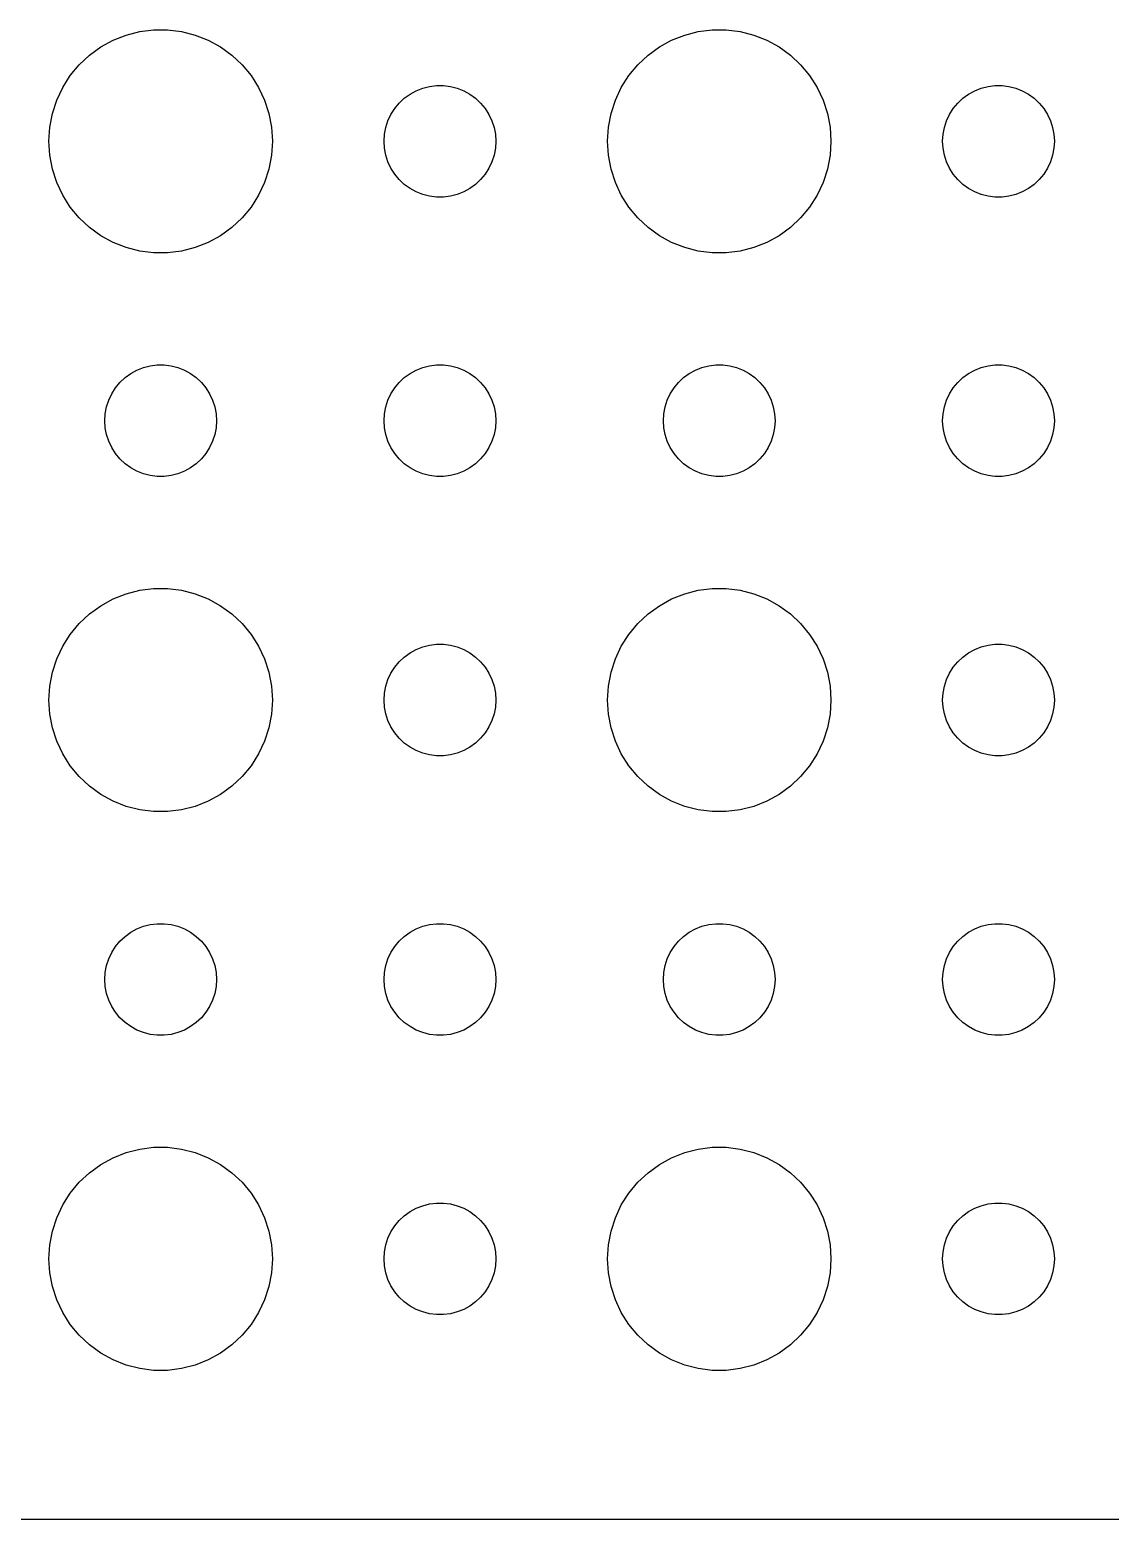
# Model space of a CAD drawing. Header units: metres. Extents: x -112 to 112, y -44 to 44.
# Drawn here: x -33.51 to -4.5, y -44.49 to -4.51 of the extents above; entities that cross this region are included whole.
import ezdxf

# ---------------------------------------------------------------- set-up
doc = ezdxf.new("R2010")
doc.units = ezdxf.units.M

msp = doc.modelspace()

# ---------------------------------------------------------------- linework, layer by layer
for p, q in [((-31.6075, -4.96701), (-31.2773, -4.78551)), ((-31.2773, -4.78551), (-30.927, -4.64682)), ((-30.927, -4.64682), (-30.5621, -4.55313)), ((-30.5621, -4.55313), (-30.1884, -4.50591)), ((-30.1884, -4.50591), (-29.8116, -4.50591)), ((-29.8116, -4.50591), (-29.4379, -4.55313)), ((-29.4379, -4.55313), (-29.0729, -4.64682)), ((-29.0729, -4.64682), (-28.7227, -4.78551)), ((-28.7227, -4.78551), (-28.3925, -4.96701)), ((-16.6075, -4.96701), (-16.2773, -4.78551)), ((-16.2773, -4.78551), (-15.927, -4.64682)), ((-15.927, -4.64682), (-15.5621, -4.55313)), ((-15.5621, -4.55313), (-15.1884, -4.50591)), ((-15.1884, -4.50591), (-14.8116, -4.50591)), ((-14.8116, -4.50591), (-14.4379, -4.55313)), ((-14.4379, -4.55313), (-14.0729, -4.64682)), ((-14.0729, -4.64682), (-13.7227, -4.78551)), ((-13.7227, -4.78551), (-13.3925, -4.96701)), ((-32.1869, -5.44635), (-31.9123, -5.18845)), ((-31.9123, -5.18845), (-31.6075, -4.96701)), ((-28.3925, -4.96701), (-28.0877, -5.18845)), ((-28.0877, -5.18845), (-27.8131, -5.44635)), ((-17.1869, -5.44635), (-16.9123, -5.18845)), ((-16.9123, -5.18845), (-16.6075, -4.96701)), ((-13.3925, -4.96701), (-13.0877, -5.18845)), ((-13.0877, -5.18845), (-12.8131, -5.44635)), ((-32.427, -5.73663), (-32.1869, -5.44635)), ((-27.8131, -5.44635), (-27.5729, -5.73663)), ((-17.427, -5.73663), (-17.1869, -5.44635)), ((-12.8131, -5.44635), (-12.5729, -5.73663)), ((-32.6289, -6.05473), (-32.427, -5.73663)), ((-27.5729, -5.73663), (-27.3711, -6.05473)), ((-17.6289, -6.05473), (-17.427, -5.73663)), ((-12.5729, -5.73663), (-12.3711, -6.05473)), ((-32.9057, -6.75392), (-32.7893, -6.39561)), ((-32.7893, -6.39561), (-32.6289, -6.05473)), ((-27.3711, -6.05473), (-27.2107, -6.39561)), ((-27.2107, -6.39561), (-27.0942, -6.75392)), ((-23.5934, -6.47318), (-23.4561, -6.34422)), ((-23.4561, -6.34422), (-23.3037, -6.23351)), ((-23.3037, -6.23351), (-23.1387, -6.14275)), ((-23.1387, -6.14275), (-22.9635, -6.07341)), ((-22.9635, -6.07341), (-22.7811, -6.02657)), ((-22.7811, -6.02657), (-22.5942, -6.00294)), ((-22.5942, -6.00294), (-22.4058, -6.00294)), ((-22.4058, -6.00294), (-22.2189, -6.02657)), ((-22.2189, -6.02657), (-22.0365, -6.07341)), ((-22.0365, -6.07341), (-21.8613, -6.14275)), ((-21.8613, -6.14275), (-21.6963, -6.23351)), ((-21.6963, -6.23351), (-21.5439, -6.34422)), ((-21.5439, -6.34422), (-21.4065, -6.47318)), ((-17.9057, -6.75392), (-17.7893, -6.39561)), ((-17.7893, -6.39561), (-17.6289, -6.05473)), ((-12.3711, -6.05473), (-12.2107, -6.39561)), ((-12.2107, -6.39561), (-12.0942, -6.75392)), ((-8.59344, -6.47318), (-8.45613, -6.34422)), ((-8.45613, -6.34422), (-8.30373, -6.23351)), ((-8.30373, -6.23351), (-8.13866, -6.14275)), ((-8.13866, -6.14275), (-7.96352, -6.07341)), ((-7.96352, -6.07341), (-7.78107, -6.02657)), ((-7.78107, -6.02657), (-7.59418, -6.00294)), ((-7.59418, -6.00294), (-7.40581, -6.00294)), ((-7.40581, -6.00294), (-7.21892, -6.02657)), ((-7.21892, -6.02657), (-7.03647, -6.07341)), ((-7.03647, -6.07341), (-6.86133, -6.14275)), ((-6.86133, -6.14275), (-6.69626, -6.23351)), ((-6.69626, -6.23351), (-6.54385, -6.34422)), ((-6.54385, -6.34422), (-6.40654, -6.47318)), ((-32.9763, -7.12399), (-32.9057, -6.75392)), ((-27.0942, -6.75392), (-27.0237, -7.12399)), ((-23.8947, -6.9478), (-23.8145, -6.77736)), ((-23.8145, -6.77736), (-23.7135, -6.61832)), ((-23.7135, -6.61832), (-23.5934, -6.47318)), ((-21.4065, -6.47318), (-21.2865, -6.61832)), ((-21.2865, -6.61832), (-21.1855, -6.77736)), ((-21.1855, -6.77736), (-21.1053, -6.9478)), ((-17.9763, -7.12399), (-17.9057, -6.75392)), ((-12.0942, -6.75392), (-12.0237, -7.12399)), ((-8.89465, -6.9478), (-8.81445, -6.77736)), ((-8.81445, -6.77736), (-8.71352, -6.61832)), ((-8.71352, -6.61832), (-8.59344, -6.47318)), ((-6.40654, -6.47318), (-6.28647, -6.61832)), ((-6.28647, -6.61832), (-6.18553, -6.77736)), ((-6.18553, -6.77736), (-6.10533, -6.9478)), ((-33, -7.5), (-32.9763, -7.12399)), ((-27.0237, -7.12399), (-27, -7.5)), ((-23.9882, -7.312), (-23.9529, -7.12695)), ((-23.9529, -7.12695), (-23.8947, -6.9478)), ((-21.1053, -6.9478), (-21.0471, -7.12695)), ((-21.0471, -7.12695), (-21.0118, -7.312)), ((-18, -7.5), (-17.9763, -7.12399)), ((-12.0237, -7.12399), (-12, -7.5)), ((-8.98816, -7.312), (-8.95287, -7.12695)), ((-8.95287, -7.12695), (-8.89465, -6.9478)), ((-6.10533, -6.9478), (-6.04712, -7.12695)), ((-6.04712, -7.12695), (-6.01183, -7.312)), ((-32.9763, -7.87599), (-33, -7.5)), ((-27, -7.5), (-27.0237, -7.87599)), ((-24, -7.5), (-23.9882, -7.312)), ((-23.9882, -7.68799), (-24, -7.5)), ((-21.0118, -7.312), (-21, -7.5)), ((-21, -7.5), (-21.0118, -7.68799)), ((-17.9763, -7.87599), (-18, -7.5)), ((-12, -7.5), (-12.0237, -7.87599)), ((-9, -7.5), (-8.98816, -7.312)), ((-8.98816, -7.68799), (-9, -7.5)), ((-6.01183, -7.312), (-6, -7.5)), ((-6, -7.5), (-6.01183, -7.68799)), ((-32.9057, -8.24606), (-32.9763, -7.87599)), ((-27.0237, -7.87599), (-27.0942, -8.24606)), ((-23.9529, -7.87303), (-23.9882, -7.68799)), ((-23.8947, -8.05219), (-23.9529, -7.87303)), ((-21.0471, -7.87303), (-21.1053, -8.05219)), ((-21.0118, -7.68799), (-21.0471, -7.87303)), ((-17.9057, -8.24606), (-17.9763, -7.87599)), ((-12.0237, -7.87599), (-12.0942, -8.24606)), ((-8.95287, -7.87303), (-8.98816, -7.68799)), ((-8.89465, -8.05219), (-8.95287, -7.87303)), ((-6.04712, -7.87303), (-6.10533, -8.05219)), ((-6.01183, -7.68799), (-6.04712, -7.87303)), ((-32.7893, -8.60437), (-32.9057, -8.24606)), ((-27.0942, -8.24606), (-27.2107, -8.60437)), ((-23.8145, -8.22263), (-23.8947, -8.05219)), ((-23.7135, -8.38167), (-23.8145, -8.22263)), ((-23.5934, -8.52681), (-23.7135, -8.38167)), ((-21.2865, -8.38167), (-21.4065, -8.52681)), ((-21.1855, -8.22263), (-21.2865, -8.38167)), ((-21.1053, -8.05219), (-21.1855, -8.22263)), ((-17.7893, -8.60437), (-17.9057, -8.24606)), ((-12.0942, -8.24606), (-12.2107, -8.60437)), ((-8.81445, -8.22263), (-8.89465, -8.05219)), ((-8.71352, -8.38167), (-8.81445, -8.22263)), ((-8.59344, -8.52681), (-8.71352, -8.38167)), ((-6.28647, -8.38167), (-6.40654, -8.52681)), ((-6.18553, -8.22263), (-6.28647, -8.38167)), ((-6.10533, -8.05219), (-6.18553, -8.22263)), ((-32.6289, -8.94525), (-32.7893, -8.60437)), ((-27.2107, -8.60437), (-27.3711, -8.94525)), ((-23.4561, -8.65576), (-23.5934, -8.52681)), ((-23.3037, -8.76648), (-23.4561, -8.65576)), ((-23.1387, -8.85724), (-23.3037, -8.76648)), ((-21.6963, -8.76648), (-21.8613, -8.85724)), ((-21.5439, -8.65576), (-21.6963, -8.76648)), ((-21.4065, -8.52681), (-21.5439, -8.65576)), ((-17.6289, -8.94525), (-17.7893, -8.60437)), ((-12.2107, -8.60437), (-12.3711, -8.94525)), ((-8.45613, -8.65576), (-8.59344, -8.52681)), ((-8.30373, -8.76648), (-8.45613, -8.65576)), ((-8.13866, -8.85724), (-8.30373, -8.76648)), ((-6.69626, -8.76648), (-6.86133, -8.85724)), ((-6.54385, -8.65576), (-6.69626, -8.76648)), ((-6.40654, -8.52681), (-6.54385, -8.65576)), ((-32.427, -9.26335), (-32.6289, -8.94525)), ((-27.3711, -8.94525), (-27.5729, -9.26335)), ((-22.9635, -8.92657), (-23.1387, -8.85724)), ((-22.7811, -8.97342), (-22.9635, -8.92657)), ((-22.5942, -8.99704), (-22.7811, -8.97342)), ((-22.4058, -8.99704), (-22.5942, -8.99704)), ((-22.2189, -8.97342), (-22.4058, -8.99704)), ((-22.0365, -8.92657), (-22.2189, -8.97342)), ((-21.8613, -8.85724), (-22.0365, -8.92657)), ((-17.427, -9.26335), (-17.6289, -8.94525)), ((-12.3711, -8.94525), (-12.5729, -9.26335)), ((-7.96352, -8.92657), (-8.13866, -8.85724)), ((-7.78107, -8.97342), (-7.96352, -8.92657)), ((-7.59418, -8.99704), (-7.78107, -8.97342)), ((-7.40581, -8.99704), (-7.59418, -8.99704)), ((-7.21892, -8.97342), (-7.40581, -8.99704)), ((-7.03647, -8.92657), (-7.21892, -8.97342)), ((-6.86133, -8.85724), (-7.03647, -8.92657)), ((-32.1869, -9.55363), (-32.427, -9.26335)), ((-31.9123, -9.81154), (-32.1869, -9.55363)), ((-27.8131, -9.55363), (-28.0877, -9.81154)), ((-27.5729, -9.26335), (-27.8131, -9.55363)), ((-17.1869, -9.55363), (-17.427, -9.26335)), ((-16.9123, -9.81154), (-17.1869, -9.55363)), ((-12.8131, -9.55363), (-13.0877, -9.81154)), ((-12.5729, -9.26335), (-12.8131, -9.55363)), ((-31.6075, -10.033), (-31.9123, -9.81154)), ((-28.0877, -9.81154), (-28.3925, -10.033)), ((-16.6075, -10.033), (-16.9123, -9.81154)), ((-13.0877, -9.81154), (-13.3925, -10.033)), ((-31.2773, -10.2145), (-31.6075, -10.033)), ((-30.927, -10.3532), (-31.2773, -10.2145)), ((-30.5621, -10.4469), (-30.927, -10.3532)), ((-29.0729, -10.3532), (-29.4379, -10.4469)), ((-28.7227, -10.2145), (-29.0729, -10.3532)), ((-28.3925, -10.033), (-28.7227, -10.2145)), ((-16.2773, -10.2145), (-16.6075, -10.033)), ((-15.927, -10.3532), (-16.2773, -10.2145)), ((-15.5621, -10.4469), (-15.927, -10.3532)), ((-14.0729, -10.3532), (-14.4379, -10.4469)), ((-13.7227, -10.2145), (-14.0729, -10.3532)), ((-13.3925, -10.033), (-13.7227, -10.2145)), ((-30.1884, -10.4941), (-30.5621, -10.4469)), ((-29.8116, -10.4941), (-30.1884, -10.4941)), ((-29.4379, -10.4469), (-29.8116, -10.4941)), ((-15.1884, -10.4941), (-15.5621, -10.4469)), ((-14.8116, -10.4941), (-15.1884, -10.4941)), ((-14.4379, -10.4469), (-14.8116, -10.4941)), ((-30.6387, -13.6427), (-30.4635, -13.5734)), ((-30.4635, -13.5734), (-30.2811, -13.5266)), ((-30.2811, -13.5266), (-30.0942, -13.5029)), ((-30.0942, -13.5029), (-29.9058, -13.5029)), ((-29.9058, -13.5029), (-29.7189, -13.5266)), ((-29.7189, -13.5266), (-29.5365, -13.5734)), ((-29.5365, -13.5734), (-29.3613, -13.6427)), ((-23.1387, -13.6427), (-22.9635, -13.5734)), ((-22.9635, -13.5734), (-22.7811, -13.5266)), ((-22.7811, -13.5266), (-22.5942, -13.5029)), ((-22.5942, -13.5029), (-22.4058, -13.5029)), ((-22.4058, -13.5029), (-22.2189, -13.5266)), ((-22.2189, -13.5266), (-22.0365, -13.5734)), ((-22.0365, -13.5734), (-21.8613, -13.6427)), ((-15.6387, -13.6427), (-15.4635, -13.5734)), ((-15.4635, -13.5734), (-15.2811, -13.5266)), ((-15.2811, -13.5266), (-15.0942, -13.5029)), ((-15.0942, -13.5029), (-14.9058, -13.5029)), ((-14.9058, -13.5029), (-14.7189, -13.5266)), ((-14.7189, -13.5266), (-14.5365, -13.5734)), ((-14.5365, -13.5734), (-14.3613, -13.6427)), ((-8.13866, -13.6427), (-7.96352, -13.5734)), ((-7.96352, -13.5734), (-7.78107, -13.5266)), ((-7.78107, -13.5266), (-7.59418, -13.5029)), ((-7.59418, -13.5029), (-7.40581, -13.5029)), ((-7.40581, -13.5029), (-7.21892, -13.5266)), ((-7.21892, -13.5266), (-7.03647, -13.5734)), ((-7.03647, -13.5734), (-6.86133, -13.6427)), ((-31.2135, -14.1183), (-31.0934, -13.9732)), ((-31.0934, -13.9732), (-30.9561, -13.8442)), ((-30.9561, -13.8442), (-30.8037, -13.7335)), ((-30.8037, -13.7335), (-30.6387, -13.6427)), ((-29.3613, -13.6427), (-29.1963, -13.7335)), ((-29.1963, -13.7335), (-29.0439, -13.8442)), ((-29.0439, -13.8442), (-28.9065, -13.9732)), ((-28.9065, -13.9732), (-28.7865, -14.1183)), ((-23.7135, -14.1183), (-23.5934, -13.9732)), ((-23.5934, -13.9732), (-23.4561, -13.8442)), ((-23.4561, -13.8442), (-23.3037, -13.7335)), ((-23.3037, -13.7335), (-23.1387, -13.6427)), ((-21.8613, -13.6427), (-21.6963, -13.7335)), ((-21.6963, -13.7335), (-21.5439, -13.8442)), ((-21.5439, -13.8442), (-21.4065, -13.9732)), ((-21.4065, -13.9732), (-21.2865, -14.1183)), ((-16.2135, -14.1183), (-16.0934, -13.9732)), ((-16.0934, -13.9732), (-15.9561, -13.8442)), ((-15.9561, -13.8442), (-15.8037, -13.7335)), ((-15.8037, -13.7335), (-15.6387, -13.6427)), ((-14.3613, -13.6427), (-14.1963, -13.7335)), ((-14.1963, -13.7335), (-14.0439, -13.8442)), ((-14.0439, -13.8442), (-13.9065, -13.9732)), ((-13.9065, -13.9732), (-13.7865, -14.1183)), ((-8.71352, -14.1183), (-8.59344, -13.9732)), ((-8.59344, -13.9732), (-8.45613, -13.8442)), ((-8.45613, -13.8442), (-8.30373, -13.7335)), ((-8.30373, -13.7335), (-8.13866, -13.6427)), ((-6.86133, -13.6427), (-6.69626, -13.7335)), ((-6.69626, -13.7335), (-6.54385, -13.8442)), ((-6.54385, -13.8442), (-6.40654, -13.9732)), ((-6.40654, -13.9732), (-6.28647, -14.1183)), ((-31.3947, -14.4478), (-31.3145, -14.2774)), ((-31.3145, -14.2774), (-31.2135, -14.1183)), ((-28.7865, -14.1183), (-28.6855, -14.2774)), ((-28.6855, -14.2774), (-28.6053, -14.4478)), ((-23.8947, -14.4478), (-23.8145, -14.2774)), ((-23.8145, -14.2774), (-23.7135, -14.1183)), ((-21.2865, -14.1183), (-21.1855, -14.2774)), ((-21.1855, -14.2774), (-21.1053, -14.4478)), ((-16.3947, -14.4478), (-16.3145, -14.2774)), ((-16.3145, -14.2774), (-16.2135, -14.1183)), ((-13.7865, -14.1183), (-13.6855, -14.2774)), ((-13.6855, -14.2774), (-13.6053, -14.4478)), ((-8.89465, -14.4478), (-8.81445, -14.2774)), ((-8.81445, -14.2774), (-8.71352, -14.1183)), ((-6.28647, -14.1183), (-6.18553, -14.2774)), ((-6.18553, -14.2774), (-6.10533, -14.4478)), ((-31.4882, -14.812), (-31.4529, -14.627)), ((-31.4529, -14.627), (-31.3947, -14.4478)), ((-28.6053, -14.4478), (-28.5471, -14.627)), ((-28.5471, -14.627), (-28.5118, -14.812)), ((-23.9882, -14.812), (-23.9529, -14.627)), ((-23.9529, -14.627), (-23.8947, -14.4478)), ((-21.1053, -14.4478), (-21.0471, -14.627)), ((-21.0471, -14.627), (-21.0118, -14.812)), ((-16.4882, -14.812), (-16.4529, -14.627)), ((-16.4529, -14.627), (-16.3947, -14.4478)), ((-13.6053, -14.4478), (-13.5471, -14.627)), ((-13.5471, -14.627), (-13.5118, -14.812)), ((-8.98816, -14.812), (-8.95287, -14.627)), ((-8.95287, -14.627), (-8.89465, -14.4478)), ((-6.10533, -14.4478), (-6.04712, -14.627)), ((-6.04712, -14.627), (-6.01183, -14.812)), ((-31.5, -15), (-31.4882, -14.812)), ((-31.4882, -15.188), (-31.5, -15)), ((-31.4529, -15.373), (-31.4882, -15.188)), ((-28.5118, -15.188), (-28.5471, -15.373)), ((-28.5118, -14.812), (-28.5, -15)), ((-28.5, -15), (-28.5118, -15.188)), ((-24, -15), (-23.9882, -14.812)), ((-23.9882, -15.188), (-24, -15)), ((-23.9529, -15.373), (-23.9882, -15.188)), ((-21.0118, -15.188), (-21.0471, -15.373)), ((-21.0118, -14.812), (-21, -15)), ((-21, -15), (-21.0118, -15.188)), ((-16.5, -15), (-16.4882, -14.812)), ((-16.4882, -15.188), (-16.5, -15)), ((-16.4529, -15.373), (-16.4882, -15.188)), ((-13.5118, -15.188), (-13.5471, -15.373)), ((-13.5118, -14.812), (-13.5, -15)), ((-13.5, -15), (-13.5118, -15.188)), ((-9, -15), (-8.98816, -14.812)), ((-8.98816, -15.188), (-9, -15)), ((-8.95287, -15.373), (-8.98816, -15.188)), ((-6.01183, -15.188), (-6.04712, -15.373)), ((-6.01183, -14.812), (-6, -15)), ((-6, -15), (-6.01183, -15.188)), ((-31.3947, -15.5522), (-31.4529, -15.373)), ((-31.3145, -15.7226), (-31.3947, -15.5522)), ((-28.6053, -15.5522), (-28.6855, -15.7226)), ((-28.5471, -15.373), (-28.6053, -15.5522)), ((-23.8947, -15.5522), (-23.9529, -15.373)), ((-23.8145, -15.7226), (-23.8947, -15.5522)), ((-21.1053, -15.5522), (-21.1855, -15.7226)), ((-21.0471, -15.373), (-21.1053, -15.5522)), ((-16.3947, -15.5522), (-16.4529, -15.373)), ((-16.3145, -15.7226), (-16.3947, -15.5522)), ((-13.6053, -15.5522), (-13.6855, -15.7226)), ((-13.5471, -15.373), (-13.6053, -15.5522)), ((-8.89465, -15.5522), (-8.95287, -15.373)), ((-8.81445, -15.7226), (-8.89465, -15.5522)), ((-6.10533, -15.5522), (-6.18553, -15.7226)), ((-6.04712, -15.373), (-6.10533, -15.5522)), ((-31.2135, -15.8817), (-31.3145, -15.7226)), ((-31.0934, -16.0268), (-31.2135, -15.8817)), ((-28.7865, -15.8817), (-28.9065, -16.0268)), ((-28.6855, -15.7226), (-28.7865, -15.8817)), ((-23.7135, -15.8817), (-23.8145, -15.7226)), ((-23.5934, -16.0268), (-23.7135, -15.8817)), ((-21.2865, -15.8817), (-21.4065, -16.0268)), ((-21.1855, -15.7226), (-21.2865, -15.8817)), ((-16.2135, -15.8817), (-16.3145, -15.7226)), ((-16.0934, -16.0268), (-16.2135, -15.8817)), ((-13.7865, -15.8817), (-13.9065, -16.0268)), ((-13.6855, -15.7226), (-13.7865, -15.8817)), ((-8.71352, -15.8817), (-8.81445, -15.7226)), ((-8.59344, -16.0268), (-8.71352, -15.8817)), ((-6.28647, -15.8817), (-6.40654, -16.0268)), ((-6.18553, -15.7226), (-6.28647, -15.8817)), ((-30.9561, -16.1558), (-31.0934, -16.0268)), ((-30.8037, -16.2665), (-30.9561, -16.1558)), ((-30.6387, -16.3572), (-30.8037, -16.2665)), ((-30.4635, -16.4266), (-30.6387, -16.3572)), ((-29.3613, -16.3572), (-29.5365, -16.4266)), ((-29.1963, -16.2665), (-29.3613, -16.3572)), ((-29.0439, -16.1558), (-29.1963, -16.2665)), ((-28.9065, -16.0268), (-29.0439, -16.1558)), ((-23.4561, -16.1558), (-23.5934, -16.0268)), ((-23.3037, -16.2665), (-23.4561, -16.1558)), ((-23.1387, -16.3572), (-23.3037, -16.2665)), ((-22.9635, -16.4266), (-23.1387, -16.3572)), ((-21.8613, -16.3572), (-22.0365, -16.4266)), ((-21.6963, -16.2665), (-21.8613, -16.3572)), ((-21.5439, -16.1558), (-21.6963, -16.2665)), ((-21.4065, -16.0268), (-21.5439, -16.1558)), ((-15.9561, -16.1558), (-16.0934, -16.0268)), ((-15.8037, -16.2665), (-15.9561, -16.1558)), ((-15.6387, -16.3572), (-15.8037, -16.2665)), ((-15.4635, -16.4266), (-15.6387, -16.3572)), ((-14.3613, -16.3572), (-14.5365, -16.4266)), ((-14.1963, -16.2665), (-14.3613, -16.3572)), ((-14.0439, -16.1558), (-14.1963, -16.2665)), ((-13.9065, -16.0268), (-14.0439, -16.1558)), ((-8.45613, -16.1558), (-8.59344, -16.0268)), ((-8.30373, -16.2665), (-8.45613, -16.1558)), ((-8.13866, -16.3572), (-8.30373, -16.2665)), ((-7.96352, -16.4266), (-8.13866, -16.3572)), ((-6.86133, -16.3572), (-7.03647, -16.4266)), ((-6.69626, -16.2665), (-6.86133, -16.3572)), ((-6.54385, -16.1558), (-6.69626, -16.2665)), ((-6.40654, -16.0268), (-6.54385, -16.1558)), ((-30.2811, -16.4734), (-30.4635, -16.4266)), ((-30.0942, -16.497), (-30.2811, -16.4734)), ((-29.9058, -16.497), (-30.0942, -16.497)), ((-29.7189, -16.4734), (-29.9058, -16.497)), ((-29.5365, -16.4266), (-29.7189, -16.4734)), ((-22.7811, -16.4734), (-22.9635, -16.4266)), ((-22.5942, -16.497), (-22.7811, -16.4734)), ((-22.4058, -16.497), (-22.5942, -16.497)), ((-22.2189, -16.4734), (-22.4058, -16.497)), ((-22.0365, -16.4266), (-22.2189, -16.4734)), ((-15.2811, -16.4734), (-15.4635, -16.4266)), ((-15.0942, -16.497), (-15.2811, -16.4734)), ((-14.9058, -16.497), (-15.0942, -16.497)), ((-14.7189, -16.4734), (-14.9058, -16.497)), ((-14.5365, -16.4266), (-14.7189, -16.4734)), ((-7.78107, -16.4734), (-7.96352, -16.4266)), ((-7.59418, -16.497), (-7.78107, -16.4734)), ((-7.40581, -16.497), (-7.59418, -16.497)), ((-7.21892, -16.4734), (-7.40581, -16.497)), ((-7.03647, -16.4266), (-7.21892, -16.4734)), ((-30.927, -19.6468), (-30.5621, -19.5531)), ((-30.5621, -19.5531), (-30.1884, -19.5059)), ((-30.1884, -19.5059), (-29.8116, -19.5059)), ((-29.8116, -19.5059), (-29.4379, -19.5531)), ((-29.4379, -19.5531), (-29.0729, -19.6468)), ((-15.927, -19.6468), (-15.5621, -19.5531)), ((-15.5621, -19.5531), (-15.1884, -19.5059)), ((-15.1884, -19.5059), (-14.8116, -19.5059)), ((-14.8116, -19.5059), (-14.4379, -19.5531)), ((-14.4379, -19.5531), (-14.0729, -19.6468)), ((-31.9123, -20.1884), (-31.6075, -19.967)), ((-31.6075, -19.967), (-31.2773, -19.7855)), ((-31.2773, -19.7855), (-30.927, -19.6468)), ((-29.0729, -19.6468), (-28.7227, -19.7855)), ((-28.7227, -19.7855), (-28.3925, -19.967)), ((-28.3925, -19.967), (-28.0877, -20.1884)), ((-16.9123, -20.1884), (-16.6075, -19.967)), ((-16.6075, -19.967), (-16.2773, -19.7855)), ((-16.2773, -19.7855), (-15.927, -19.6468)), ((-14.0729, -19.6468), (-13.7227, -19.7855)), ((-13.7227, -19.7855), (-13.3925, -19.967)), ((-13.3925, -19.967), (-13.0877, -20.1884)), ((-32.1869, -20.4464), (-31.9123, -20.1884)), ((-28.0877, -20.1884), (-27.8131, -20.4464)), ((-17.1869, -20.4464), (-16.9123, -20.1884)), ((-13.0877, -20.1884), (-12.8131, -20.4464)), ((-32.6289, -21.0547), (-32.427, -20.7366)), ((-32.427, -20.7366), (-32.1869, -20.4464)), ((-27.8131, -20.4464), (-27.5729, -20.7366)), ((-27.5729, -20.7366), (-27.3711, -21.0547)), ((-17.6289, -21.0547), (-17.427, -20.7366)), ((-17.427, -20.7366), (-17.1869, -20.4464)), ((-12.8131, -20.4464), (-12.5729, -20.7366)), ((-12.5729, -20.7366), (-12.3711, -21.0547)), ((-32.7893, -21.3956), (-32.6289, -21.0547)), ((-27.3711, -21.0547), (-27.2107, -21.3956)), ((-23.3037, -21.2335), (-23.1387, -21.1427)), ((-23.1387, -21.1427), (-22.9635, -21.0734)), ((-22.9635, -21.0734), (-22.7811, -21.0266)), ((-22.7811, -21.0266), (-22.5942, -21.003)), ((-22.5942, -21.003), (-22.4058, -21.003)), ((-22.4058, -21.003), (-22.2189, -21.0266)), ((-22.2189, -21.0266), (-22.0365, -21.0734)), ((-22.0365, -21.0734), (-21.8613, -21.1427)), ((-21.8613, -21.1427), (-21.6963, -21.2335)), ((-17.7893, -21.3956), (-17.6289, -21.0547)), ((-12.3711, -21.0547), (-12.2107, -21.3956)), ((-8.30373, -21.2335), (-8.13866, -21.1427)), ((-8.13866, -21.1427), (-7.96352, -21.0734)), ((-7.96352, -21.0734), (-7.78107, -21.0266)), ((-7.78107, -21.0266), (-7.59418, -21.003)), ((-7.59418, -21.003), (-7.40581, -21.003)), ((-7.40581, -21.003), (-7.21892, -21.0266)), ((-7.21892, -21.0266), (-7.03647, -21.0734)), ((-7.03647, -21.0734), (-6.86133, -21.1427)), ((-6.86133, -21.1427), (-6.69626, -21.2335)), ((-32.9057, -21.7539), (-32.7893, -21.3956)), ((-27.2107, -21.3956), (-27.0942, -21.7539)), ((-23.7135, -21.6183), (-23.5934, -21.4732)), ((-23.5934, -21.4732), (-23.4561, -21.3442)), ((-23.4561, -21.3442), (-23.3037, -21.2335)), ((-21.6963, -21.2335), (-21.5439, -21.3442)), ((-21.5439, -21.3442), (-21.4065, -21.4732)), ((-21.4065, -21.4732), (-21.2865, -21.6183)), ((-17.9057, -21.7539), (-17.7893, -21.3956)), ((-12.2107, -21.3956), (-12.0942, -21.7539)), ((-8.71352, -21.6183), (-8.59344, -21.4732)), ((-8.59344, -21.4732), (-8.45613, -21.3442)), ((-8.45613, -21.3442), (-8.30373, -21.2335)), ((-6.69626, -21.2335), (-6.54385, -21.3442)), ((-6.54385, -21.3442), (-6.40654, -21.4732)), ((-6.40654, -21.4732), (-6.28647, -21.6183)), ((-32.9763, -22.124), (-32.9057, -21.7539)), ((-27.0942, -21.7539), (-27.0237, -22.124)), ((-23.9529, -22.127), (-23.8947, -21.9478)), ((-23.8947, -21.9478), (-23.8145, -21.7774)), ((-23.8145, -21.7774), (-23.7135, -21.6183)), ((-21.2865, -21.6183), (-21.1855, -21.7774)), ((-21.1855, -21.7774), (-21.1053, -21.9478)), ((-21.1053, -21.9478), (-21.0471, -22.127)), ((-17.9763, -22.124), (-17.9057, -21.7539)), ((-12.0942, -21.7539), (-12.0237, -22.124)), ((-8.95287, -22.127), (-8.89465, -21.9478)), ((-8.89465, -21.9478), (-8.81445, -21.7774)), ((-8.81445, -21.7774), (-8.71352, -21.6183)), ((-6.28647, -21.6183), (-6.18553, -21.7774)), ((-6.18553, -21.7774), (-6.10533, -21.9478)), ((-6.10533, -21.9478), (-6.04712, -22.127)), ((-33, -22.5), (-32.9763, -22.124)), ((-27.0237, -22.124), (-27, -22.5)), ((-24, -22.5), (-23.9882, -22.312)), ((-23.9882, -22.312), (-23.9529, -22.127)), ((-21.0471, -22.127), (-21.0118, -22.312)), ((-21.0118, -22.312), (-21, -22.5)), ((-18, -22.5), (-17.9763, -22.124)), ((-12.0237, -22.124), (-12, -22.5)), ((-9, -22.5), (-8.98816, -22.312)), ((-8.98816, -22.312), (-8.95287, -22.127)), ((-6.04712, -22.127), (-6.01183, -22.312)), ((-6.01183, -22.312), (-6, -22.5)), ((-32.9763, -22.876), (-33, -22.5)), ((-27, -22.5), (-27.0237, -22.876)), ((-23.9882, -22.688), (-24, -22.5)), ((-23.9529, -22.873), (-23.9882, -22.688)), ((-21.0118, -22.688), (-21.0471, -22.873)), ((-21, -22.5), (-21.0118, -22.688)), ((-17.9763, -22.876), (-18, -22.5)), ((-12, -22.5), (-12.0237, -22.876)), ((-8.98816, -22.688), (-9, -22.5)), ((-8.95287, -22.873), (-8.98816, -22.688)), ((-6.01183, -22.688), (-6.04712, -22.873)), ((-6, -22.5), (-6.01183, -22.688)), ((-32.9057, -23.2461), (-32.9763, -22.876)), ((-27.0237, -22.876), (-27.0942, -23.2461)), ((-23.8947, -23.0522), (-23.9529, -22.873)), ((-23.8145, -23.2226), (-23.8947, -23.0522)), ((-21.1053, -23.0522), (-21.1855, -23.2226)), ((-21.0471, -22.873), (-21.1053, -23.0522)), ((-17.9057, -23.2461), (-17.9763, -22.876)), ((-12.0237, -22.876), (-12.0942, -23.2461)), ((-8.89465, -23.0522), (-8.95287, -22.873)), ((-8.81445, -23.2226), (-8.89465, -23.0522)), ((-6.10533, -23.0522), (-6.18553, -23.2226)), ((-6.04712, -22.873), (-6.10533, -23.0522)), ((-32.7893, -23.6044), (-32.9057, -23.2461)), ((-27.0942, -23.2461), (-27.2107, -23.6044)), ((-23.7135, -23.3817), (-23.8145, -23.2226)), ((-23.5934, -23.5268), (-23.7135, -23.3817)), ((-23.4561, -23.6558), (-23.5934, -23.5268)), ((-21.4065, -23.5268), (-21.5439, -23.6558)), ((-21.2865, -23.3817), (-21.4065, -23.5268)), ((-21.1855, -23.2226), (-21.2865, -23.3817)), ((-17.7893, -23.6044), (-17.9057, -23.2461)), ((-12.0942, -23.2461), (-12.2107, -23.6044)), ((-8.71352, -23.3817), (-8.81445, -23.2226)), ((-8.59344, -23.5268), (-8.71352, -23.3817)), ((-8.45613, -23.6558), (-8.59344, -23.5268)), ((-6.40654, -23.5268), (-6.54385, -23.6558)), ((-6.28647, -23.3817), (-6.40654, -23.5268)), ((-6.18553, -23.2226), (-6.28647, -23.3817)), ((-32.6289, -23.9453), (-32.7893, -23.6044)), ((-32.427, -24.2634), (-32.6289, -23.9453)), ((-27.3711, -23.9453), (-27.5729, -24.2634)), ((-27.2107, -23.6044), (-27.3711, -23.9453)), ((-23.3037, -23.7665), (-23.4561, -23.6558)), ((-23.1387, -23.8572), (-23.3037, -23.7665)), ((-22.9635, -23.9266), (-23.1387, -23.8572)), ((-22.7811, -23.9734), (-22.9635, -23.9266)), ((-22.5942, -23.997), (-22.7811, -23.9734)), ((-22.2189, -23.9734), (-22.4058, -23.997)), ((-22.0365, -23.9266), (-22.2189, -23.9734)), ((-21.8613, -23.8572), (-22.0365, -23.9266)), ((-21.6963, -23.7665), (-21.8613, -23.8572)), ((-21.5439, -23.6558), (-21.6963, -23.7665)), ((-17.6289, -23.9453), (-17.7893, -23.6044)), ((-17.427, -24.2634), (-17.6289, -23.9453)), ((-12.3711, -23.9453), (-12.5729, -24.2634)), ((-12.2107, -23.6044), (-12.3711, -23.9453)), ((-8.30373, -23.7665), (-8.45613, -23.6558)), ((-8.13866, -23.8572), (-8.30373, -23.7665)), ((-7.96352, -23.9266), (-8.13866, -23.8572)), ((-7.78107, -23.9734), (-7.96352, -23.9266)), ((-7.59418, -23.997), (-7.78107, -23.9734)), ((-7.21892, -23.9734), (-7.40581, -23.997)), ((-7.03647, -23.9266), (-7.21892, -23.9734)), ((-6.86133, -23.8572), (-7.03647, -23.9266)), ((-6.69626, -23.7665), (-6.86133, -23.8572)), ((-6.54385, -23.6558), (-6.69626, -23.7665)), ((-32.1869, -24.5536), (-32.427, -24.2634)), ((-27.5729, -24.2634), (-27.8131, -24.5536)), ((-22.4058, -23.997), (-22.5942, -23.997)), ((-17.1869, -24.5536), (-17.427, -24.2634)), ((-12.5729, -24.2634), (-12.8131, -24.5536)), ((-7.40581, -23.997), (-7.59418, -23.997)), ((-31.9123, -24.8115), (-32.1869, -24.5536)), ((-27.8131, -24.5536), (-28.0877, -24.8115)), ((-16.9123, -24.8115), (-17.1869, -24.5536)), ((-12.8131, -24.5536), (-13.0877, -24.8115)), ((-31.6075, -25.033), (-31.9123, -24.8115)), ((-31.2773, -25.2145), (-31.6075, -25.033)), ((-28.3925, -25.033), (-28.7227, -25.2145)), ((-28.0877, -24.8115), (-28.3925, -25.033)), ((-16.6075, -25.033), (-16.9123, -24.8115)), ((-16.2773, -25.2145), (-16.6075, -25.033)), ((-13.3925, -25.033), (-13.7227, -25.2145)), ((-13.0877, -24.8115), (-13.3925, -25.033)), ((-30.927, -25.3532), (-31.2773, -25.2145)), ((-30.5621, -25.4469), (-30.927, -25.3532)), ((-30.1884, -25.4941), (-30.5621, -25.4469)), ((-29.8116, -25.4941), (-30.1884, -25.4941)), ((-29.4379, -25.4469), (-29.8116, -25.4941)), ((-29.0729, -25.3532), (-29.4379, -25.4469)), ((-28.7227, -25.2145), (-29.0729, -25.3532)), ((-15.927, -25.3532), (-16.2773, -25.2145)), ((-15.5621, -25.4469), (-15.927, -25.3532)), ((-15.1884, -25.4941), (-15.5621, -25.4469)), ((-14.8116, -25.4941), (-15.1884, -25.4941)), ((-14.4379, -25.4469), (-14.8116, -25.4941)), ((-14.0729, -25.3532), (-14.4379, -25.4469)), ((-13.7227, -25.2145), (-14.0729, -25.3532)), ((-30.9561, -28.8442), (-30.8037, -28.7335)), ((-30.8037, -28.7335), (-30.6387, -28.6427)), ((-30.6387, -28.6427), (-30.4635, -28.5734)), ((-30.4635, -28.5734), (-30.2811, -28.5266)), ((-30.2811, -28.5266), (-30.0942, -28.503)), ((-30.0942, -28.503), (-29.9058, -28.503)), ((-29.9058, -28.503), (-29.7189, -28.5266)), ((-29.7189, -28.5266), (-29.5365, -28.5734)), ((-29.5365, -28.5734), (-29.3613, -28.6427)), ((-29.3613, -28.6427), (-29.1963, -28.7335)), ((-29.1963, -28.7335), (-29.0439, -28.8442)), ((-23.4561, -28.8442), (-23.3037, -28.7335)), ((-23.3037, -28.7335), (-23.1387, -28.6427)), ((-23.1387, -28.6427), (-22.9635, -28.5734)), ((-22.9635, -28.5734), (-22.7811, -28.5266)), ((-22.7811, -28.5266), (-22.5942, -28.503)), ((-22.5942, -28.503), (-22.4058, -28.503)), ((-22.4058, -28.503), (-22.2189, -28.5266)), ((-22.2189, -28.5266), (-22.0365, -28.5734)), ((-22.0365, -28.5734), (-21.8613, -28.6427)), ((-21.8613, -28.6427), (-21.6963, -28.7335)), ((-21.6963, -28.7335), (-21.5439, -28.8442)), ((-15.9561, -28.8442), (-15.8037, -28.7335)), ((-15.8037, -28.7335), (-15.6387, -28.6427)), ((-15.6387, -28.6427), (-15.4635, -28.5734)), ((-15.4635, -28.5734), (-15.2811, -28.5266)), ((-15.2811, -28.5266), (-15.0942, -28.503)), ((-15.0942, -28.503), (-14.9058, -28.503)), ((-14.9058, -28.503), (-14.7189, -28.5266)), ((-14.7189, -28.5266), (-14.5365, -28.5734)), ((-14.5365, -28.5734), (-14.3613, -28.6427)), ((-14.3613, -28.6427), (-14.1963, -28.7335)), ((-14.1963, -28.7335), (-14.0439, -28.8442)), ((-8.45613, -28.8442), (-8.30373, -28.7335)), ((-8.30373, -28.7335), (-8.13866, -28.6427)), ((-8.13866, -28.6427), (-7.96352, -28.5734)), ((-7.96352, -28.5734), (-7.78107, -28.5266)), ((-7.78107, -28.5266), (-7.59418, -28.503)), ((-7.59418, -28.503), (-7.40581, -28.503)), ((-7.40581, -28.503), (-7.21892, -28.5266)), ((-7.21892, -28.5266), (-7.03647, -28.5734)), ((-7.03647, -28.5734), (-6.86133, -28.6427)), ((-6.86133, -28.6427), (-6.69626, -28.7335)), ((-6.69626, -28.7335), (-6.54385, -28.8442)), ((-31.3145, -29.2774), (-31.2135, -29.1183)), ((-31.2135, -29.1183), (-31.0934, -28.9732)), ((-31.0934, -28.9732), (-30.9561, -28.8442)), ((-29.0439, -28.8442), (-28.9065, -28.9732)), ((-28.9065, -28.9732), (-28.7865, -29.1183)), ((-28.7865, -29.1183), (-28.6855, -29.2774)), ((-23.8145, -29.2774), (-23.7135, -29.1183)), ((-23.7135, -29.1183), (-23.5934, -28.9732)), ((-23.5934, -28.9732), (-23.4561, -28.8442)), ((-21.5439, -28.8442), (-21.4065, -28.9732)), ((-21.4065, -28.9732), (-21.2865, -29.1183)), ((-21.2865, -29.1183), (-21.1855, -29.2774)), ((-16.3145, -29.2774), (-16.2135, -29.1183)), ((-16.2135, -29.1183), (-16.0934, -28.9732)), ((-16.0934, -28.9732), (-15.9561, -28.8442)), ((-14.0439, -28.8442), (-13.9065, -28.9732)), ((-13.9065, -28.9732), (-13.7865, -29.1183)), ((-13.7865, -29.1183), (-13.6855, -29.2774)), ((-8.81445, -29.2774), (-8.71352, -29.1183)), ((-8.71352, -29.1183), (-8.59344, -28.9732)), ((-8.59344, -28.9732), (-8.45613, -28.8442)), ((-6.54385, -28.8442), (-6.40654, -28.9732)), ((-6.40654, -28.9732), (-6.28647, -29.1183)), ((-6.28647, -29.1183), (-6.18553, -29.2774)), ((-31.4529, -29.627), (-31.3947, -29.4478)), ((-31.3947, -29.4478), (-31.3145, -29.2774)), ((-28.6855, -29.2774), (-28.6053, -29.4478)), ((-28.6053, -29.4478), (-28.5471, -29.627)), ((-23.9529, -29.627), (-23.8947, -29.4478)), ((-23.8947, -29.4478), (-23.8145, -29.2774)), ((-21.1855, -29.2774), (-21.1053, -29.4478)), ((-21.1053, -29.4478), (-21.0471, -29.627)), ((-16.4529, -29.627), (-16.3947, -29.4478)), ((-16.3947, -29.4478), (-16.3145, -29.2774)), ((-13.6855, -29.2774), (-13.6053, -29.4478)), ((-13.6053, -29.4478), (-13.5471, -29.627)), ((-8.95287, -29.627), (-8.89465, -29.4478)), ((-8.89465, -29.4478), (-8.81445, -29.2774)), ((-6.18553, -29.2774), (-6.10533, -29.4478)), ((-6.10533, -29.4478), (-6.04712, -29.627)), ((-31.5, -30), (-31.4882, -29.812)), ((-31.4882, -29.812), (-31.4529, -29.627)), ((-28.5471, -29.627), (-28.5118, -29.812)), ((-28.5118, -29.812), (-28.5, -30)), ((-24, -30), (-23.9882, -29.812)), ((-23.9882, -29.812), (-23.9529, -29.627)), ((-21.0471, -29.627), (-21.0118, -29.812)), ((-21.0118, -29.812), (-21, -30)), ((-16.5, -30), (-16.4882, -29.812)), ((-16.4882, -29.812), (-16.4529, -29.627)), ((-13.5471, -29.627), (-13.5118, -29.812)), ((-13.5118, -29.812), (-13.5, -30)), ((-9, -30), (-8.98816, -29.812)), ((-8.98816, -29.812), (-8.95287, -29.627)), ((-6.04712, -29.627), (-6.01183, -29.812)), ((-6.01183, -29.812), (-6, -30)), ((-31.4882, -30.188), (-31.5, -30)), ((-31.4529, -30.373), (-31.4882, -30.188)), ((-31.3947, -30.5522), (-31.4529, -30.373)), ((-28.5471, -30.373), (-28.6053, -30.5522)), ((-28.5118, -30.188), (-28.5471, -30.373)), ((-28.5, -30), (-28.5118, -30.188)), ((-23.9882, -30.188), (-24, -30)), ((-23.9529, -30.373), (-23.9882, -30.188)), ((-23.8947, -30.5522), (-23.9529, -30.373)), ((-21.0471, -30.373), (-21.1053, -30.5522)), ((-21.0118, -30.188), (-21.0471, -30.373)), ((-21, -30), (-21.0118, -30.188)), ((-16.4882, -30.188), (-16.5, -30)), ((-16.4529, -30.373), (-16.4882, -30.188)), ((-16.3947, -30.5522), (-16.4529, -30.373)), ((-13.5471, -30.373), (-13.6053, -30.5522)), ((-13.5118, -30.188), (-13.5471, -30.373)), ((-13.5, -30), (-13.5118, -30.188)), ((-8.98816, -30.188), (-9, -30)), ((-8.95287, -30.373), (-8.98816, -30.188)), ((-8.89465, -30.5522), (-8.95287, -30.373)), ((-6.04712, -30.373), (-6.10533, -30.5522)), ((-6.01183, -30.188), (-6.04712, -30.373)), ((-6, -30), (-6.01183, -30.188)), ((-31.3145, -30.7226), (-31.3947, -30.5522)), ((-31.2135, -30.8817), (-31.3145, -30.7226)), ((-28.6855, -30.7226), (-28.7865, -30.8817)), ((-28.6053, -30.5522), (-28.6855, -30.7226)), ((-23.8145, -30.7226), (-23.8947, -30.5522)), ((-23.7135, -30.8817), (-23.8145, -30.7226)), ((-21.1855, -30.7226), (-21.2865, -30.8817)), ((-21.1053, -30.5522), (-21.1855, -30.7226)), ((-16.3145, -30.7226), (-16.3947, -30.5522)), ((-16.2135, -30.8817), (-16.3145, -30.7226)), ((-13.6855, -30.7226), (-13.7865, -30.8817)), ((-13.6053, -30.5522), (-13.6855, -30.7226)), ((-8.81445, -30.7226), (-8.89465, -30.5522)), ((-8.71352, -30.8817), (-8.81445, -30.7226)), ((-6.18553, -30.7226), (-6.28647, -30.8817)), ((-6.10533, -30.5522), (-6.18553, -30.7226)), ((-31.0934, -31.0268), (-31.2135, -30.8817)), ((-30.9561, -31.1558), (-31.0934, -31.0268)), ((-30.8037, -31.2665), (-30.9561, -31.1558)), ((-29.0439, -31.1558), (-29.1963, -31.2665)), ((-28.9065, -31.0268), (-29.0439, -31.1558)), ((-28.7865, -30.8817), (-28.9065, -31.0268)), ((-23.5934, -31.0268), (-23.7135, -30.8817)), ((-23.4561, -31.1558), (-23.5934, -31.0268)), ((-23.3037, -31.2665), (-23.4561, -31.1558)), ((-21.5439, -31.1558), (-21.6963, -31.2665)), ((-21.4065, -31.0268), (-21.5439, -31.1558)), ((-21.2865, -30.8817), (-21.4065, -31.0268)), ((-16.0934, -31.0268), (-16.2135, -30.8817)), ((-15.9561, -31.1558), (-16.0934, -31.0268)), ((-15.8037, -31.2665), (-15.9561, -31.1558)), ((-14.0439, -31.1558), (-14.1963, -31.2665)), ((-13.9065, -31.0268), (-14.0439, -31.1558)), ((-13.7865, -30.8817), (-13.9065, -31.0268)), ((-8.59344, -31.0268), (-8.71352, -30.8817)), ((-8.45613, -31.1558), (-8.59344, -31.0268)), ((-8.30373, -31.2665), (-8.45613, -31.1558)), ((-6.54385, -31.1558), (-6.69626, -31.2665)), ((-6.40654, -31.0268), (-6.54385, -31.1558)), ((-6.28647, -30.8817), (-6.40654, -31.0268)), ((-30.6387, -31.3572), (-30.8037, -31.2665)), ((-30.4635, -31.4266), (-30.6387, -31.3572)), ((-30.2811, -31.4734), (-30.4635, -31.4266)), ((-30.0942, -31.497), (-30.2811, -31.4734)), ((-29.9058, -31.497), (-30.0942, -31.497)), ((-29.7189, -31.4734), (-29.9058, -31.497)), ((-29.5365, -31.4266), (-29.7189, -31.4734)), ((-29.3613, -31.3572), (-29.5365, -31.4266)), ((-29.1963, -31.2665), (-29.3613, -31.3572)), ((-23.1387, -31.3572), (-23.3037, -31.2665)), ((-22.9635, -31.4266), (-23.1387, -31.3572)), ((-22.7811, -31.4734), (-22.9635, -31.4266)), ((-22.5942, -31.497), (-22.7811, -31.4734)), ((-22.4058, -31.497), (-22.5942, -31.497)), ((-22.2189, -31.4734), (-22.4058, -31.497)), ((-22.0365, -31.4266), (-22.2189, -31.4734)), ((-21.8613, -31.3572), (-22.0365, -31.4266)), ((-21.6963, -31.2665), (-21.8613, -31.3572)), ((-15.6387, -31.3572), (-15.8037, -31.2665)), ((-15.4635, -31.4266), (-15.6387, -31.3572)), ((-15.2811, -31.4734), (-15.4635, -31.4266)), ((-15.0942, -31.497), (-15.2811, -31.4734)), ((-14.9058, -31.497), (-15.0942, -31.497)), ((-14.7189, -31.4734), (-14.9058, -31.497)), ((-14.5365, -31.4266), (-14.7189, -31.4734)), ((-14.3613, -31.3572), (-14.5365, -31.4266)), ((-14.1963, -31.2665), (-14.3613, -31.3572)), ((-8.13866, -31.3572), (-8.30373, -31.2665)), ((-7.96352, -31.4266), (-8.13866, -31.3572)), ((-7.78107, -31.4734), (-7.96352, -31.4266)), ((-7.59418, -31.497), (-7.78107, -31.4734)), ((-7.40581, -31.497), (-7.59418, -31.497)), ((-7.21892, -31.4734), (-7.40581, -31.497)), ((-7.03647, -31.4266), (-7.21892, -31.4734)), ((-6.86133, -31.3572), (-7.03647, -31.4266)), ((-6.69626, -31.2665), (-6.86133, -31.3572)), ((-31.6075, -34.967), (-31.2773, -34.7855)), ((-31.2773, -34.7855), (-30.927, -34.6468)), ((-30.927, -34.6468), (-30.5621, -34.5531)), ((-30.5621, -34.5531), (-30.1884, -34.5059)), ((-30.1884, -34.5059), (-29.8116, -34.5059)), ((-29.8116, -34.5059), (-29.4379, -34.5531)), ((-29.4379, -34.5531), (-29.0729, -34.6468)), ((-29.0729, -34.6468), (-28.7227, -34.7855)), ((-28.7227, -34.7855), (-28.3925, -34.967)), ((-16.6075, -34.967), (-16.2773, -34.7855)), ((-16.2773, -34.7855), (-15.927, -34.6468)), ((-15.927, -34.6468), (-15.5621, -34.5531)), ((-15.5621, -34.5531), (-15.1884, -34.5059)), ((-15.1884, -34.5059), (-14.8116, -34.5059)), ((-14.8116, -34.5059), (-14.4379, -34.5531)), ((-14.4379, -34.5531), (-14.0729, -34.6468)), ((-14.0729, -34.6468), (-13.7227, -34.7855)), ((-13.7227, -34.7855), (-13.3925, -34.967)), ((-31.9123, -35.1885), (-31.6075, -34.967)), ((-28.3925, -34.967), (-28.0877, -35.1885)), ((-16.9123, -35.1885), (-16.6075, -34.967)), ((-13.3925, -34.967), (-13.0877, -35.1885)), ((-32.427, -35.7366), (-32.1869, -35.4464)), ((-32.1869, -35.4464), (-31.9123, -35.1885)), ((-28.0877, -35.1885), (-27.8131, -35.4464)), ((-27.8131, -35.4464), (-27.5729, -35.7366)), ((-17.427, -35.7366), (-17.1869, -35.4464)), ((-17.1869, -35.4464), (-16.9123, -35.1885)), ((-13.0877, -35.1885), (-12.8131, -35.4464)), ((-12.8131, -35.4464), (-12.5729, -35.7366)), ((-32.6289, -36.0547), (-32.427, -35.7366)), ((-27.5729, -35.7366), (-27.3711, -36.0547)), ((-17.6289, -36.0547), (-17.427, -35.7366)), ((-12.5729, -35.7366), (-12.3711, -36.0547)), ((-32.7893, -36.3956), (-32.6289, -36.0547)), ((-27.3711, -36.0547), (-27.2107, -36.3956)), ((-23.5934, -36.4732), (-23.4561, -36.3442)), ((-23.4561, -36.3442), (-23.3037, -36.2335)), ((-23.3037, -36.2335), (-23.1387, -36.1428)), ((-23.1387, -36.1428), (-22.9635, -36.0734)), ((-22.9635, -36.0734), (-22.7811, -36.0266)), ((-22.7811, -36.0266), (-22.5942, -36.003)), ((-22.5942, -36.003), (-22.4058, -36.003)), ((-22.4058, -36.003), (-22.2189, -36.0266)), ((-22.2189, -36.0266), (-22.0365, -36.0734)), ((-22.0365, -36.0734), (-21.8613, -36.1428)), ((-21.8613, -36.1428), (-21.6963, -36.2335)), ((-21.6963, -36.2335), (-21.5439, -36.3442)), ((-21.5439, -36.3442), (-21.4065, -36.4732)), ((-17.7893, -36.3956), (-17.6289, -36.0547)), ((-12.3711, -36.0547), (-12.2107, -36.3956)), ((-8.59344, -36.4732), (-8.45613, -36.3442)), ((-8.45613, -36.3442), (-8.30373, -36.2335)), ((-8.30373, -36.2335), (-8.13866, -36.1428)), ((-8.13866, -36.1428), (-7.96352, -36.0734)), ((-7.96352, -36.0734), (-7.78107, -36.0266)), ((-7.78107, -36.0266), (-7.59418, -36.003)), ((-7.59418, -36.003), (-7.40581, -36.003)), ((-7.40581, -36.003), (-7.21892, -36.0266)), ((-7.21892, -36.0266), (-7.03647, -36.0734)), ((-7.03647, -36.0734), (-6.86133, -36.1428)), ((-6.86133, -36.1428), (-6.69626, -36.2335)), ((-6.69626, -36.2335), (-6.54385, -36.3442)), ((-6.54385, -36.3442), (-6.40654, -36.4732)), ((-32.9763, -37.124), (-32.9057, -36.7539)), ((-32.9057, -36.7539), (-32.7893, -36.3956)), ((-27.2107, -36.3956), (-27.0942, -36.7539)), ((-27.0942, -36.7539), (-27.0237, -37.124)), ((-23.8947, -36.9478), (-23.8145, -36.7774)), ((-23.8145, -36.7774), (-23.7135, -36.6183)), ((-23.7135, -36.6183), (-23.5934, -36.4732)), ((-21.4065, -36.4732), (-21.2865, -36.6183)), ((-21.2865, -36.6183), (-21.1855, -36.7774)), ((-21.1855, -36.7774), (-21.1053, -36.9478)), ((-17.9763, -37.124), (-17.9057, -36.7539)), ((-17.9057, -36.7539), (-17.7893, -36.3956)), ((-12.2107, -36.3956), (-12.0942, -36.7539)), ((-12.0942, -36.7539), (-12.0237, -37.124)), ((-8.89465, -36.9478), (-8.81445, -36.7774)), ((-8.81445, -36.7774), (-8.71352, -36.6183)), ((-8.71352, -36.6183), (-8.59344, -36.4732)), ((-6.40654, -36.4732), (-6.28647, -36.6183)), ((-6.28647, -36.6183), (-6.18553, -36.7774)), ((-6.18553, -36.7774), (-6.10533, -36.9478)), ((-33, -37.5), (-32.9763, -37.124)), ((-27.0237, -37.124), (-27, -37.5)), ((-23.9882, -37.312), (-23.9529, -37.127)), ((-23.9529, -37.127), (-23.8947, -36.9478)), ((-21.1053, -36.9478), (-21.0471, -37.127)), ((-21.0471, -37.127), (-21.0118, -37.312)), ((-18, -37.5), (-17.9763, -37.124)), ((-12.0237, -37.124), (-12, -37.5)), ((-8.98816, -37.312), (-8.95287, -37.127)), ((-8.95287, -37.127), (-8.89465, -36.9478)), ((-6.10533, -36.9478), (-6.04712, -37.127)), ((-6.04712, -37.127), (-6.01183, -37.312)), ((-32.9763, -37.876), (-33, -37.5)), ((-27, -37.5), (-27.0237, -37.876)), ((-24, -37.5), (-23.9882, -37.312)), ((-23.9882, -37.688), (-24, -37.5)), ((-21.0118, -37.312), (-21, -37.5)), ((-21, -37.5), (-21.0118, -37.688)), ((-17.9763, -37.876), (-18, -37.5)), ((-12, -37.5), (-12.0237, -37.876)), ((-9, -37.5), (-8.98816, -37.312)), ((-8.98816, -37.688), (-9, -37.5)), ((-6.01183, -37.312), (-6, -37.5)), ((-6, -37.5), (-6.01183, -37.688)), ((-32.9057, -38.2461), (-32.9763, -37.876)), ((-27.0237, -37.876), (-27.0942, -38.2461)), ((-23.9529, -37.873), (-23.9882, -37.688)), ((-23.8947, -38.0522), (-23.9529, -37.873)), ((-21.0471, -37.873), (-21.1053, -38.0522)), ((-21.0118, -37.688), (-21.0471, -37.873)), ((-17.9057, -38.2461), (-17.9763, -37.876)), ((-12.0237, -37.876), (-12.0942, -38.2461)), ((-8.95287, -37.873), (-8.98816, -37.688)), ((-8.89465, -38.0522), (-8.95287, -37.873)), ((-6.04712, -37.873), (-6.10533, -38.0522)), ((-6.01183, -37.688), (-6.04712, -37.873)), ((-32.7893, -38.6044), (-32.9057, -38.2461)), ((-27.0942, -38.2461), (-27.2107, -38.6044)), ((-23.8145, -38.2226), (-23.8947, -38.0522)), ((-23.7135, -38.3817), (-23.8145, -38.2226)), ((-23.5934, -38.5268), (-23.7135, -38.3817)), ((-21.2865, -38.3817), (-21.4065, -38.5268)), ((-21.1855, -38.2226), (-21.2865, -38.3817)), ((-21.1053, -38.0522), (-21.1855, -38.2226)), ((-17.7893, -38.6044), (-17.9057, -38.2461)), ((-12.0942, -38.2461), (-12.2107, -38.6044)), ((-8.81445, -38.2226), (-8.89465, -38.0522)), ((-8.71352, -38.3817), (-8.81445, -38.2226)), ((-8.59344, -38.5268), (-8.71352, -38.3817)), ((-6.28647, -38.3817), (-6.40654, -38.5268)), ((-6.18553, -38.2226), (-6.28647, -38.3817)), ((-6.10533, -38.0522), (-6.18553, -38.2226)), ((-32.6289, -38.9453), (-32.7893, -38.6044)), ((-27.2107, -38.6044), (-27.3711, -38.9453)), ((-23.4561, -38.6558), (-23.5934, -38.5268)), ((-23.3037, -38.7665), (-23.4561, -38.6558)), ((-23.1387, -38.8572), (-23.3037, -38.7665)), ((-21.6963, -38.7665), (-21.8613, -38.8572)), ((-21.5439, -38.6558), (-21.6963, -38.7665)), ((-21.4065, -38.5268), (-21.5439, -38.6558)), ((-17.6289, -38.9453), (-17.7893, -38.6044)), ((-12.2107, -38.6044), (-12.3711, -38.9453)), ((-8.45613, -38.6558), (-8.59344, -38.5268)), ((-8.30373, -38.7665), (-8.45613, -38.6558)), ((-8.13866, -38.8572), (-8.30373, -38.7665)), ((-6.69626, -38.7665), (-6.86133, -38.8572)), ((-6.54385, -38.6558), (-6.69626, -38.7665)), ((-6.40654, -38.5268), (-6.54385, -38.6558)), ((-32.427, -39.2634), (-32.6289, -38.9453)), ((-27.3711, -38.9453), (-27.5729, -39.2634)), ((-22.9635, -38.9266), (-23.1387, -38.8572)), ((-22.7811, -38.9734), (-22.9635, -38.9266)), ((-22.5942, -38.997), (-22.7811, -38.9734)), ((-22.4058, -38.997), (-22.5942, -38.997)), ((-22.2189, -38.9734), (-22.4058, -38.997)), ((-22.0365, -38.9266), (-22.2189, -38.9734)), ((-21.8613, -38.8572), (-22.0365, -38.9266)), ((-17.427, -39.2634), (-17.6289, -38.9453)), ((-12.3711, -38.9453), (-12.5729, -39.2634)), ((-7.96352, -38.9266), (-8.13866, -38.8572)), ((-7.78107, -38.9734), (-7.96352, -38.9266)), ((-7.59418, -38.997), (-7.78107, -38.9734)), ((-7.40581, -38.997), (-7.59418, -38.997)), ((-7.21892, -38.9734), (-7.40581, -38.997)), ((-7.03647, -38.9266), (-7.21892, -38.9734)), ((-6.86133, -38.8572), (-7.03647, -38.9266)), ((-32.1869, -39.5536), (-32.427, -39.2634)), ((-31.9123, -39.8115), (-32.1869, -39.5536)), ((-27.8131, -39.5536), (-28.0877, -39.8115)), ((-27.5729, -39.2634), (-27.8131, -39.5536)), ((-17.1869, -39.5536), (-17.427, -39.2634)), ((-16.9123, -39.8115), (-17.1869, -39.5536)), ((-12.8131, -39.5536), (-13.0877, -39.8115)), ((-12.5729, -39.2634), (-12.8131, -39.5536)), ((-31.6075, -40.033), (-31.9123, -39.8115)), ((-28.0877, -39.8115), (-28.3925, -40.033)), ((-16.6075, -40.033), (-16.9123, -39.8115)), ((-13.0877, -39.8115), (-13.3925, -40.033)), ((-31.2773, -40.2145), (-31.6075, -40.033)), ((-30.927, -40.3532), (-31.2773, -40.2145)), ((-30.5621, -40.4469), (-30.927, -40.3532)), ((-29.0729, -40.3532), (-29.4379, -40.4469)), ((-28.7227, -40.2145), (-29.0729, -40.3532)), ((-28.3925, -40.033), (-28.7227, -40.2145)), ((-16.2773, -40.2145), (-16.6075, -40.033)), ((-15.927, -40.3532), (-16.2773, -40.2145)), ((-15.5621, -40.4469), (-15.927, -40.3532)), ((-14.0729, -40.3532), (-14.4379, -40.4469)), ((-13.7227, -40.2145), (-14.0729, -40.3532)), ((-13.3925, -40.033), (-13.7227, -40.2145)), ((-30.1884, -40.4941), (-30.5621, -40.4469)), ((-29.8116, -40.4941), (-30.1884, -40.4941)), ((-29.4379, -40.4469), (-29.8116, -40.4941)), ((-15.1884, -40.4941), (-15.5621, -40.4469)), ((-14.8116, -40.4941), (-15.1884, -40.4941)), ((-14.4379, -40.4469), (-14.8116, -40.4941)), ((-107.314, -44.4901), (107.314, -44.4901))]:
    msp.add_line(p, q)

doc.saveas('drawing.dxf')
